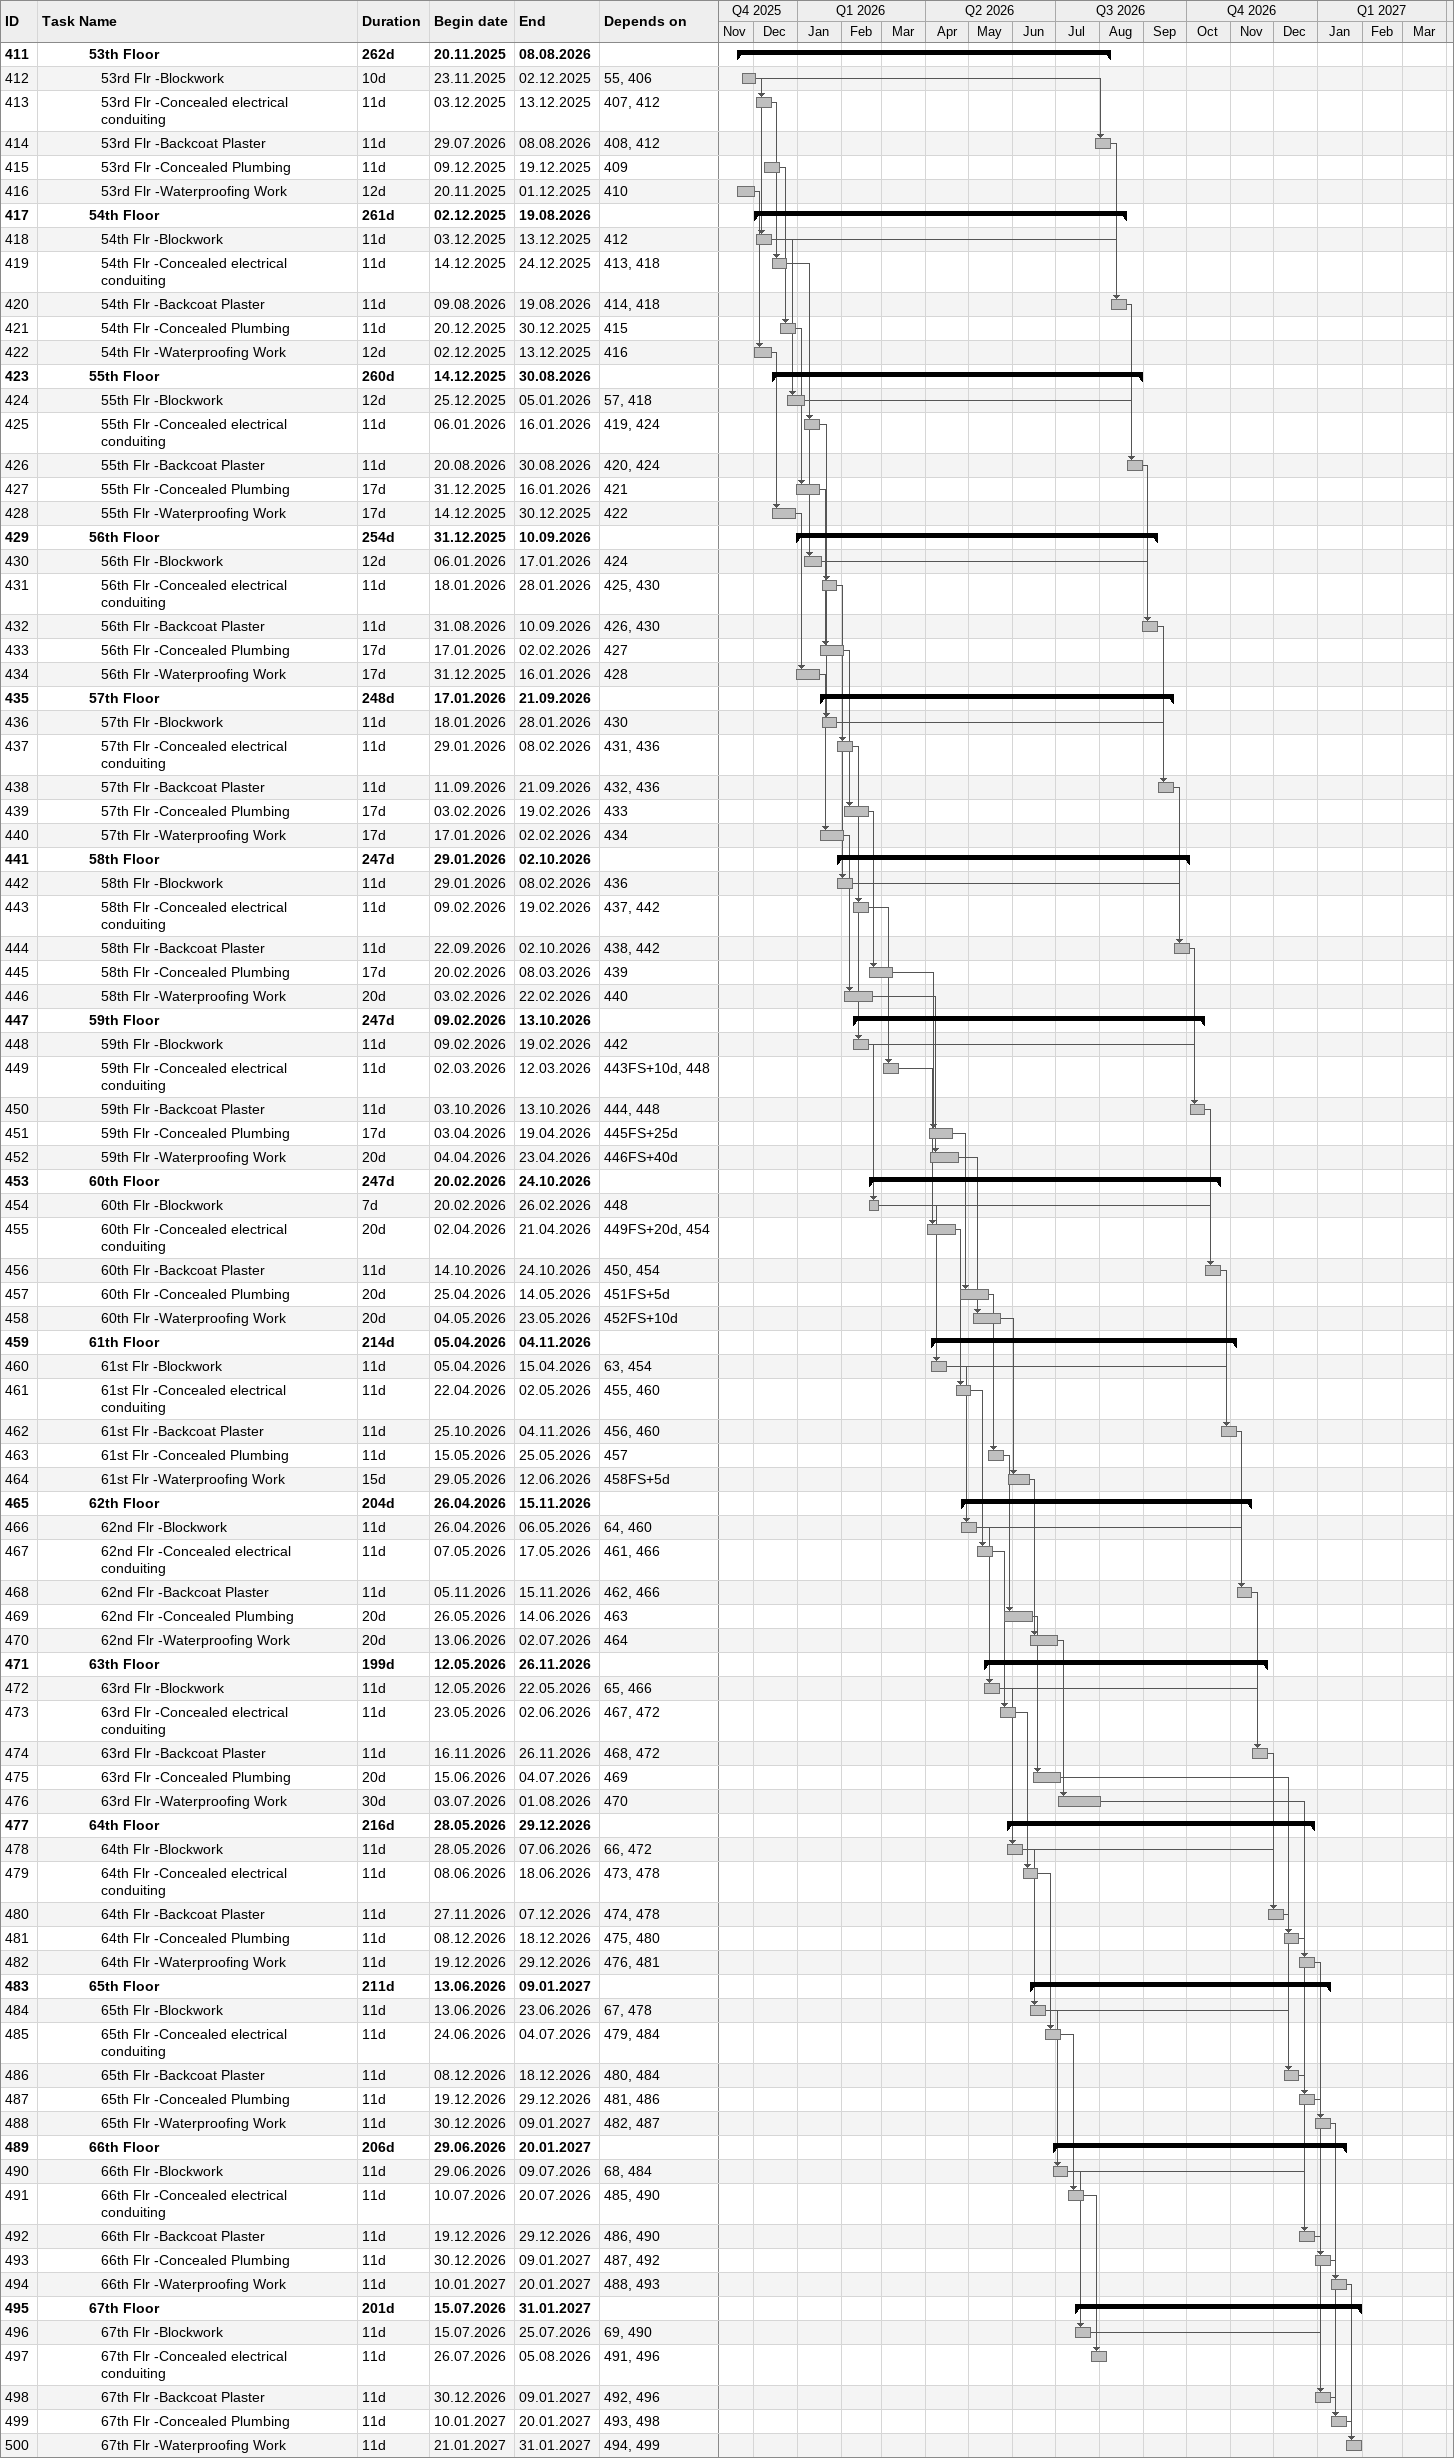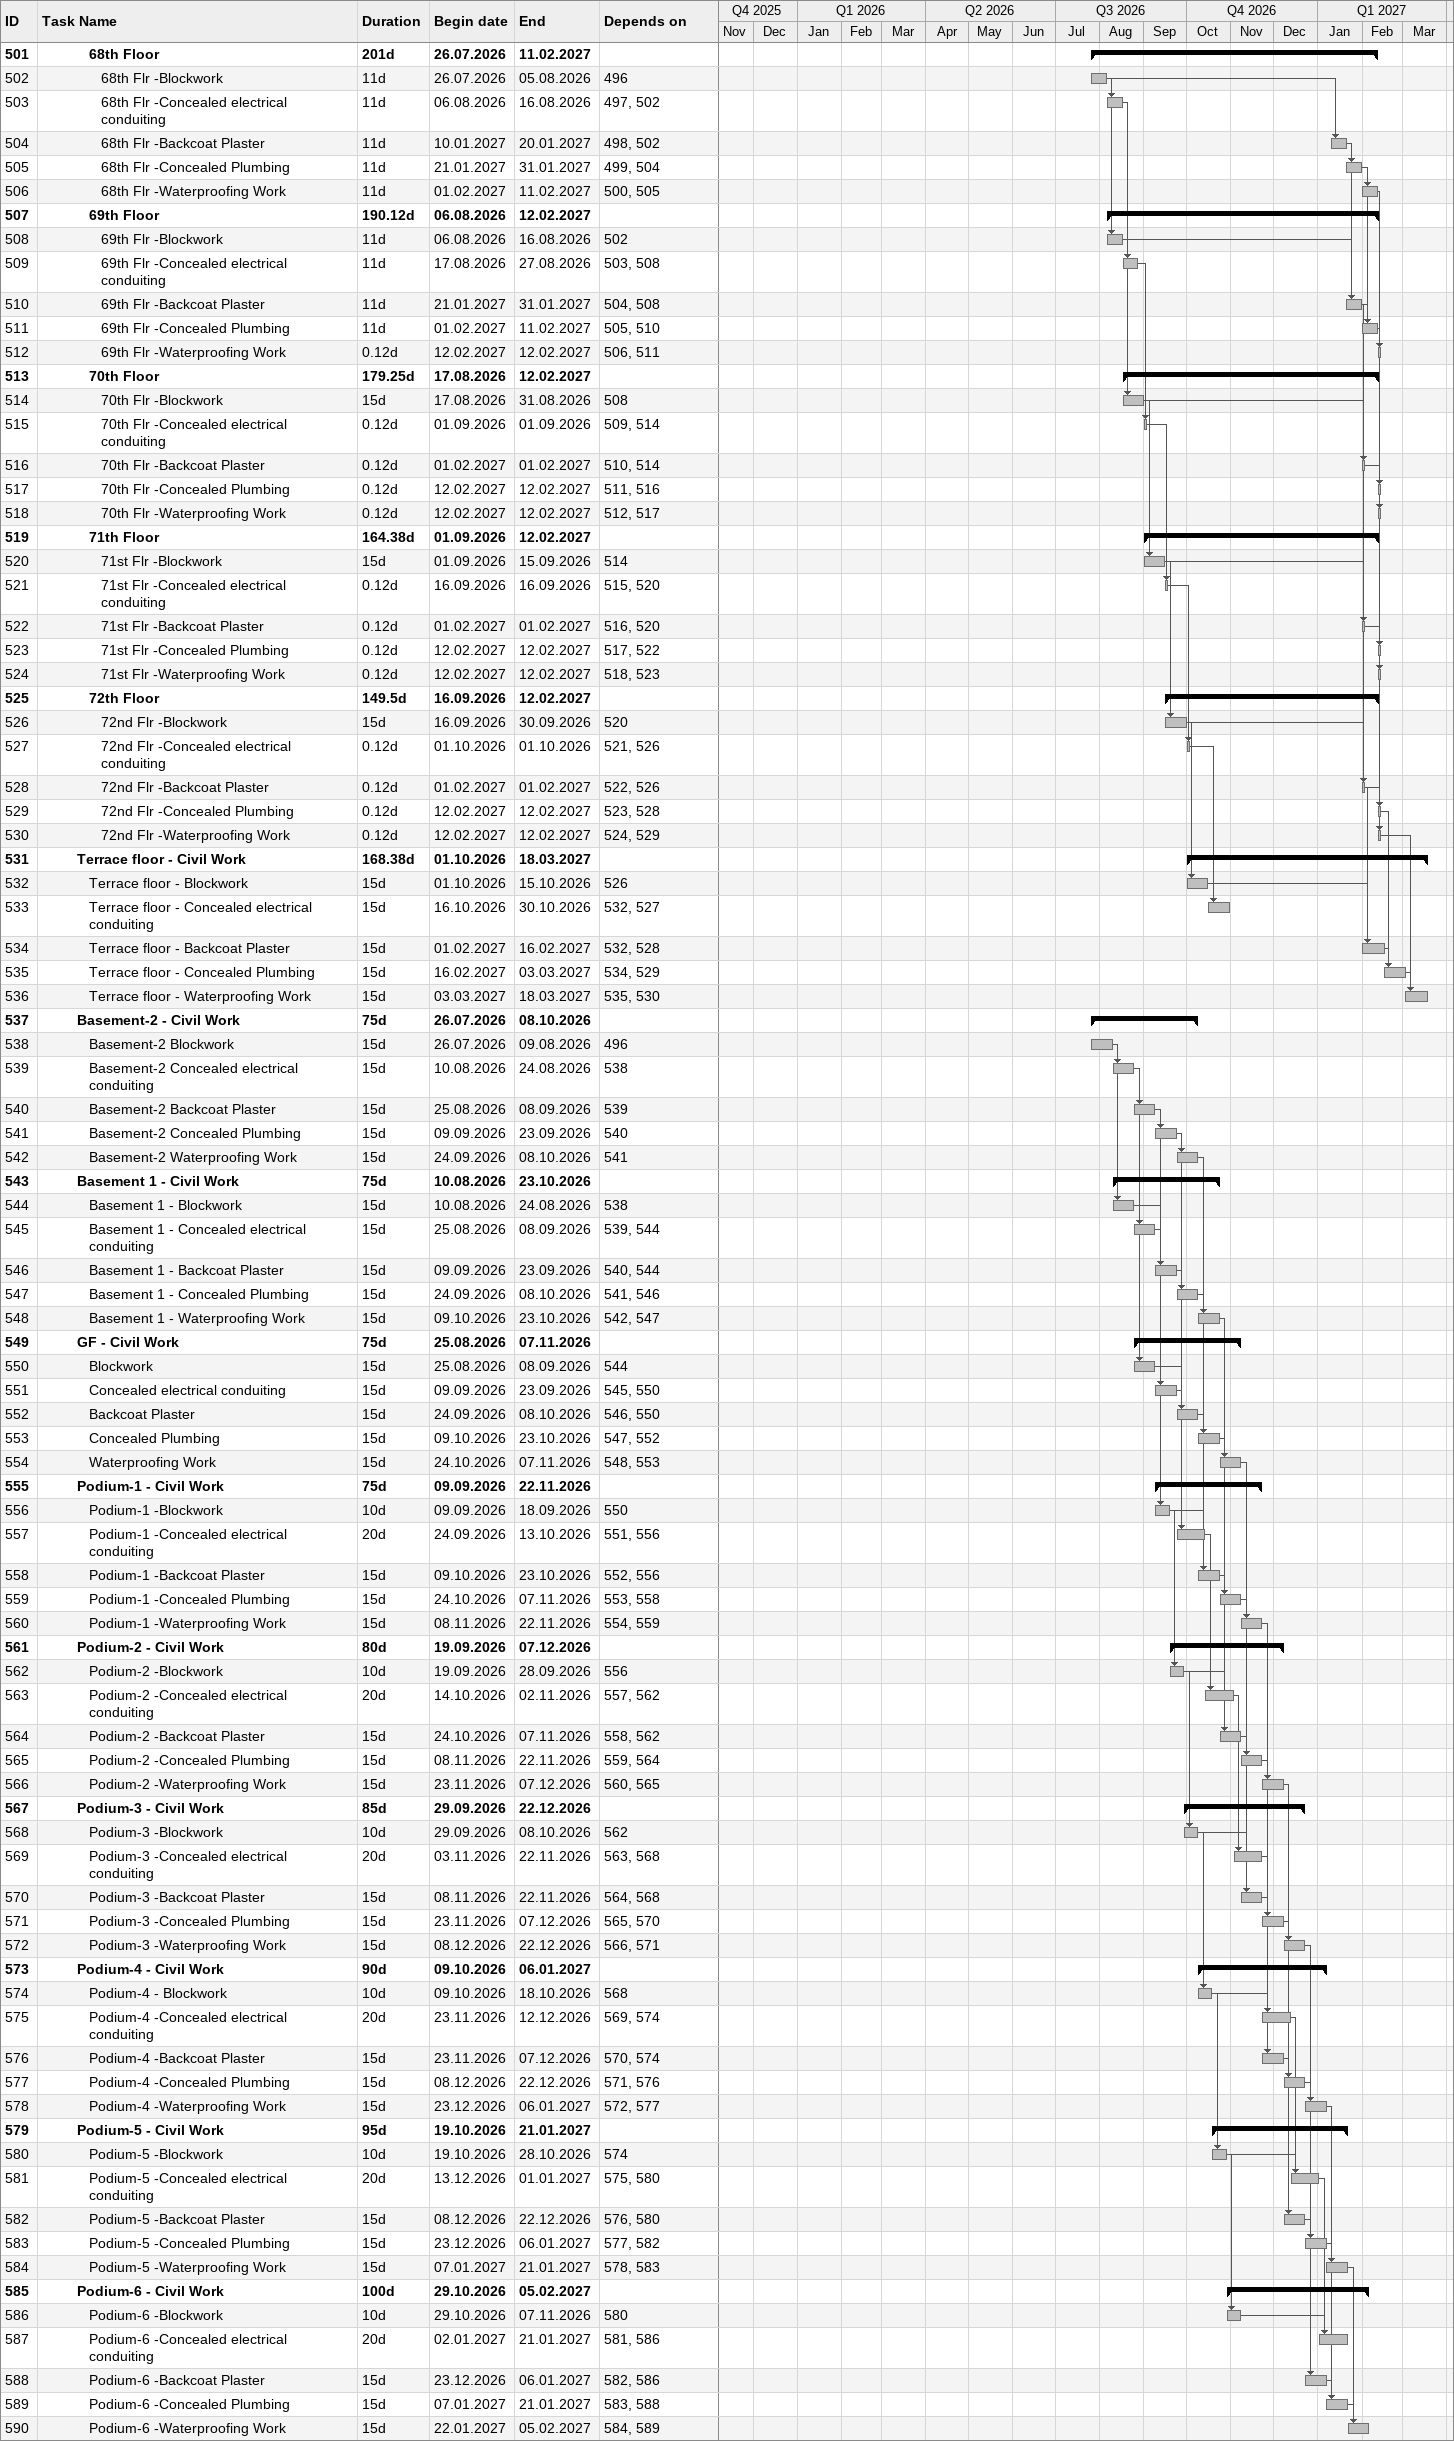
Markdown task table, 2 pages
| ID | Level | Task | Duration | Start | Finish | Predecessors |
|---|---|---|---|---|---|---|
| 411 | 5 | **53th Floor** | 262d | 2025-11-20 | 2026-08-08 |  |
| 412 | 6 | 53rd Flr -Blockwork | 10d | 2025-11-23 | 2025-12-02 | 55, 406 |
| 413 | 6 | 53rd Flr -Concealed electrical conduiting | 11d | 2025-12-03 | 2025-12-13 | 407, 412 |
| 414 | 6 | 53rd Flr -Backcoat Plaster | 11d | 2026-07-29 | 2026-08-08 | 408, 412 |
| 415 | 6 | 53rd Flr -Concealed Plumbing | 11d | 2025-12-09 | 2025-12-19 | 409 |
| 416 | 6 | 53rd Flr -Waterproofing Work | 12d | 2025-11-20 | 2025-12-01 | 410 |
| 417 | 5 | **54th Floor** | 261d | 2025-12-02 | 2026-08-19 |  |
| 418 | 6 | 54th Flr -Blockwork | 11d | 2025-12-03 | 2025-12-13 | 412 |
| 419 | 6 | 54th Flr -Concealed electrical conduiting | 11d | 2025-12-14 | 2025-12-24 | 413, 418 |
| 420 | 6 | 54th Flr -Backcoat Plaster | 11d | 2026-08-09 | 2026-08-19 | 414, 418 |
| 421 | 6 | 54th Flr -Concealed Plumbing | 11d | 2025-12-20 | 2025-12-30 | 415 |
| 422 | 6 | 54th Flr -Waterproofing Work | 12d | 2025-12-02 | 2025-12-13 | 416 |
| 423 | 5 | **55th Floor** | 260d | 2025-12-14 | 2026-08-30 |  |
| 424 | 6 | 55th Flr -Blockwork | 12d | 2025-12-25 | 2026-01-05 | 57, 418 |
| 425 | 6 | 55th Flr -Concealed electrical conduiting | 11d | 2026-01-06 | 2026-01-16 | 419, 424 |
| 426 | 6 | 55th Flr -Backcoat Plaster | 11d | 2026-08-20 | 2026-08-30 | 420, 424 |
| 427 | 6 | 55th Flr -Concealed Plumbing | 17d | 2025-12-31 | 2026-01-16 | 421 |
| 428 | 6 | 55th Flr -Waterproofing Work | 17d | 2025-12-14 | 2025-12-30 | 422 |
| 429 | 5 | **56th Floor** | 254d | 2025-12-31 | 2026-09-10 |  |
| 430 | 6 | 56th Flr -Blockwork | 12d | 2026-01-06 | 2026-01-17 | 424 |
| 431 | 6 | 56th Flr -Concealed electrical conduiting | 11d | 2026-01-18 | 2026-01-28 | 425, 430 |
| 432 | 6 | 56th Flr -Backcoat Plaster | 11d | 2026-08-31 | 2026-09-10 | 426, 430 |
| 433 | 6 | 56th Flr -Concealed Plumbing | 17d | 2026-01-17 | 2026-02-02 | 427 |
| 434 | 6 | 56th Flr -Waterproofing Work | 17d | 2025-12-31 | 2026-01-16 | 428 |
| 435 | 5 | **57th Floor** | 248d | 2026-01-17 | 2026-09-21 |  |
| 436 | 6 | 57th Flr -Blockwork | 11d | 2026-01-18 | 2026-01-28 | 430 |
| 437 | 6 | 57th Flr -Concealed electrical conduiting | 11d | 2026-01-29 | 2026-02-08 | 431, 436 |
| 438 | 6 | 57th Flr -Backcoat Plaster | 11d | 2026-09-11 | 2026-09-21 | 432, 436 |
| 439 | 6 | 57th Flr -Concealed Plumbing | 17d | 2026-02-03 | 2026-02-19 | 433 |
| 440 | 6 | 57th Flr -Waterproofing Work | 17d | 2026-01-17 | 2026-02-02 | 434 |
| 441 | 5 | **58th Floor** | 247d | 2026-01-29 | 2026-10-02 |  |
| 442 | 6 | 58th Flr -Blockwork | 11d | 2026-01-29 | 2026-02-08 | 436 |
| 443 | 6 | 58th Flr -Concealed electrical conduiting | 11d | 2026-02-09 | 2026-02-19 | 437, 442 |
| 444 | 6 | 58th Flr -Backcoat Plaster | 11d | 2026-09-22 | 2026-10-02 | 438, 442 |
| 445 | 6 | 58th Flr -Concealed Plumbing | 17d | 2026-02-20 | 2026-03-08 | 439 |
| 446 | 6 | 58th Flr -Waterproofing Work | 20d | 2026-02-03 | 2026-02-22 | 440 |
| 447 | 5 | **59th Floor** | 247d | 2026-02-09 | 2026-10-13 |  |
| 448 | 6 | 59th Flr -Blockwork | 11d | 2026-02-09 | 2026-02-19 | 442 |
| 449 | 6 | 59th Flr -Concealed electrical conduiting | 11d | 2026-03-02 | 2026-03-12 | 443FS+10d, 448 |
| 450 | 6 | 59th Flr -Backcoat Plaster | 11d | 2026-10-03 | 2026-10-13 | 444, 448 |
| 451 | 6 | 59th Flr -Concealed Plumbing | 17d | 2026-04-03 | 2026-04-19 | 445FS+25d |
| 452 | 6 | 59th Flr -Waterproofing Work | 20d | 2026-04-04 | 2026-04-23 | 446FS+40d |
| 453 | 5 | **60th Floor** | 247d | 2026-02-20 | 2026-10-24 |  |
| 454 | 6 | 60th Flr -Blockwork | 7d | 2026-02-20 | 2026-02-26 | 448 |
| 455 | 6 | 60th Flr -Concealed electrical conduiting | 20d | 2026-04-02 | 2026-04-21 | 449FS+20d, 454 |
| 456 | 6 | 60th Flr -Backcoat Plaster | 11d | 2026-10-14 | 2026-10-24 | 450, 454 |
| 457 | 6 | 60th Flr -Concealed Plumbing | 20d | 2026-04-25 | 2026-05-14 | 451FS+5d |
| 458 | 6 | 60th Flr -Waterproofing Work | 20d | 2026-05-04 | 2026-05-23 | 452FS+10d |
| 459 | 5 | **61th Floor** | 214d | 2026-04-05 | 2026-11-04 |  |
| 460 | 6 | 61st Flr -Blockwork | 11d | 2026-04-05 | 2026-04-15 | 63, 454 |
| 461 | 6 | 61st Flr -Concealed electrical conduiting | 11d | 2026-04-22 | 2026-05-02 | 455, 460 |
| 462 | 6 | 61st Flr -Backcoat Plaster | 11d | 2026-10-25 | 2026-11-04 | 456, 460 |
| 463 | 6 | 61st Flr -Concealed Plumbing | 11d | 2026-05-15 | 2026-05-25 | 457 |
| 464 | 6 | 61st Flr -Waterproofing Work | 15d | 2026-05-29 | 2026-06-12 | 458FS+5d |
| 465 | 5 | **62th Floor** | 204d | 2026-04-26 | 2026-11-15 |  |
| 466 | 6 | 62nd Flr -Blockwork | 11d | 2026-04-26 | 2026-05-06 | 64, 460 |
| 467 | 6 | 62nd Flr -Concealed electrical conduiting | 11d | 2026-05-07 | 2026-05-17 | 461, 466 |
| 468 | 6 | 62nd Flr -Backcoat Plaster | 11d | 2026-11-05 | 2026-11-15 | 462, 466 |
| 469 | 6 | 62nd Flr -Concealed Plumbing | 20d | 2026-05-26 | 2026-06-14 | 463 |
| 470 | 6 | 62nd Flr -Waterproofing Work | 20d | 2026-06-13 | 2026-07-02 | 464 |
| 471 | 5 | **63th Floor** | 199d | 2026-05-12 | 2026-11-26 |  |
| 472 | 6 | 63rd Flr -Blockwork | 11d | 2026-05-12 | 2026-05-22 | 65, 466 |
| 473 | 6 | 63rd Flr -Concealed electrical conduiting | 11d | 2026-05-23 | 2026-06-02 | 467, 472 |
| 474 | 6 | 63rd Flr -Backcoat Plaster | 11d | 2026-11-16 | 2026-11-26 | 468, 472 |
| 475 | 6 | 63rd Flr -Concealed Plumbing | 20d | 2026-06-15 | 2026-07-04 | 469 |
| 476 | 6 | 63rd Flr -Waterproofing Work | 30d | 2026-07-03 | 2026-08-01 | 470 |
| 477 | 5 | **64th Floor** | 216d | 2026-05-28 | 2026-12-29 |  |
| 478 | 6 | 64th Flr -Blockwork | 11d | 2026-05-28 | 2026-06-07 | 66, 472 |
| 479 | 6 | 64th Flr -Concealed electrical conduiting | 11d | 2026-06-08 | 2026-06-18 | 473, 478 |
| 480 | 6 | 64th Flr -Backcoat Plaster | 11d | 2026-11-27 | 2026-12-07 | 474, 478 |
| 481 | 6 | 64th Flr -Concealed Plumbing | 11d | 2026-12-08 | 2026-12-18 | 475, 480 |
| 482 | 6 | 64th Flr -Waterproofing Work | 11d | 2026-12-19 | 2026-12-29 | 476, 481 |
| 483 | 5 | **65th Floor** | 211d | 2026-06-13 | 2027-01-09 |  |
| 484 | 6 | 65th Flr -Blockwork | 11d | 2026-06-13 | 2026-06-23 | 67, 478 |
| 485 | 6 | 65th Flr -Concealed electrical conduiting | 11d | 2026-06-24 | 2026-07-04 | 479, 484 |
| 486 | 6 | 65th Flr -Backcoat Plaster | 11d | 2026-12-08 | 2026-12-18 | 480, 484 |
| 487 | 6 | 65th Flr -Concealed Plumbing | 11d | 2026-12-19 | 2026-12-29 | 481, 486 |
| 488 | 6 | 65th Flr -Waterproofing Work | 11d | 2026-12-30 | 2027-01-09 | 482, 487 |
| 489 | 5 | **66th Floor** | 206d | 2026-06-29 | 2027-01-20 |  |
| 490 | 6 | 66th Flr -Blockwork | 11d | 2026-06-29 | 2026-07-09 | 68, 484 |
| 491 | 6 | 66th Flr -Concealed electrical conduiting | 11d | 2026-07-10 | 2026-07-20 | 485, 490 |
| 492 | 6 | 66th Flr -Backcoat Plaster | 11d | 2026-12-19 | 2026-12-29 | 486, 490 |
| 493 | 6 | 66th Flr -Concealed Plumbing | 11d | 2026-12-30 | 2027-01-09 | 487, 492 |
| 494 | 6 | 66th Flr -Waterproofing Work | 11d | 2027-01-10 | 2027-01-20 | 488, 493 |
| 495 | 5 | **67th Floor** | 201d | 2026-07-15 | 2027-01-31 |  |
| 496 | 6 | 67th Flr -Blockwork | 11d | 2026-07-15 | 2026-07-25 | 69, 490 |
| 497 | 6 | 67th Flr -Concealed electrical conduiting | 11d | 2026-07-26 | 2026-08-05 | 491, 496 |
| 498 | 6 | 67th Flr -Backcoat Plaster | 11d | 2026-12-30 | 2027-01-09 | 492, 496 |
| 499 | 6 | 67th Flr -Concealed Plumbing | 11d | 2027-01-10 | 2027-01-20 | 493, 498 |
| 500 | 6 | 67th Flr -Waterproofing Work | 11d | 2027-01-21 | 2027-01-31 | 494, 499 |
| 501 | 5 | **68th Floor** | 201d | 2026-07-26 | 2027-02-11 |  |
| 502 | 6 | 68th Flr -Blockwork | 11d | 2026-07-26 | 2026-08-05 | 496 |
| 503 | 6 | 68th Flr -Concealed electrical conduiting | 11d | 2026-08-06 | 2026-08-16 | 497, 502 |
| 504 | 6 | 68th Flr -Backcoat Plaster | 11d | 2027-01-10 | 2027-01-20 | 498, 502 |
| 505 | 6 | 68th Flr -Concealed Plumbing | 11d | 2027-01-21 | 2027-01-31 | 499, 504 |
| 506 | 6 | 68th Flr -Waterproofing Work | 11d | 2027-02-01 | 2027-02-11 | 500, 505 |
| 507 | 5 | **69th Floor** | 190.12d | 2026-08-06 | 2027-02-12 |  |
| 508 | 6 | 69th Flr -Blockwork | 11d | 2026-08-06 | 2026-08-16 | 502 |
| 509 | 6 | 69th Flr -Concealed electrical conduiting | 11d | 2026-08-17 | 2026-08-27 | 503, 508 |
| 510 | 6 | 69th Flr -Backcoat Plaster | 11d | 2027-01-21 | 2027-01-31 | 504, 508 |
| 511 | 6 | 69th Flr -Concealed Plumbing | 11d | 2027-02-01 | 2027-02-11 | 505, 510 |
| 512 | 6 | 69th Flr -Waterproofing Work | 0.12d | 2027-02-12 | 2027-02-12 | 506, 511 |
| 513 | 5 | **70th Floor** | 179.25d | 2026-08-17 | 2027-02-12 |  |
| 514 | 6 | 70th Flr -Blockwork | 15d | 2026-08-17 | 2026-08-31 | 508 |
| 515 | 6 | 70th Flr -Concealed electrical conduiting | 0.12d | 2026-09-01 | 2026-09-01 | 509, 514 |
| 516 | 6 | 70th Flr -Backcoat Plaster | 0.12d | 2027-02-01 | 2027-02-01 | 510, 514 |
| 517 | 6 | 70th Flr -Concealed Plumbing | 0.12d | 2027-02-12 | 2027-02-12 | 511, 516 |
| 518 | 6 | 70th Flr -Waterproofing Work | 0.12d | 2027-02-12 | 2027-02-12 | 512, 517 |
| 519 | 5 | **71th Floor** | 164.38d | 2026-09-01 | 2027-02-12 |  |
| 520 | 6 | 71st Flr -Blockwork | 15d | 2026-09-01 | 2026-09-15 | 514 |
| 521 | 6 | 71st Flr -Concealed electrical conduiting | 0.12d | 2026-09-16 | 2026-09-16 | 515, 520 |
| 522 | 6 | 71st Flr -Backcoat Plaster | 0.12d | 2027-02-01 | 2027-02-01 | 516, 520 |
| 523 | 6 | 71st Flr -Concealed Plumbing | 0.12d | 2027-02-12 | 2027-02-12 | 517, 522 |
| 524 | 6 | 71st Flr -Waterproofing Work | 0.12d | 2027-02-12 | 2027-02-12 | 518, 523 |
| 525 | 5 | **72th Floor** | 149.5d | 2026-09-16 | 2027-02-12 |  |
| 526 | 6 | 72nd Flr -Blockwork | 15d | 2026-09-16 | 2026-09-30 | 520 |
| 527 | 6 | 72nd Flr -Concealed electrical conduiting | 0.12d | 2026-10-01 | 2026-10-01 | 521, 526 |
| 528 | 6 | 72nd Flr -Backcoat Plaster | 0.12d | 2027-02-01 | 2027-02-01 | 522, 526 |
| 529 | 6 | 72nd Flr -Concealed Plumbing | 0.12d | 2027-02-12 | 2027-02-12 | 523, 528 |
| 530 | 6 | 72nd Flr -Waterproofing Work | 0.12d | 2027-02-12 | 2027-02-12 | 524, 529 |
| 531 | 4 | **Terrace floor - Civil Work** | 168.38d | 2026-10-01 | 2027-03-18 |  |
| 532 | 5 | Terrace floor - Blockwork | 15d | 2026-10-01 | 2026-10-15 | 526 |
| 533 | 5 | Terrace floor - Concealed electrical conduiting | 15d | 2026-10-16 | 2026-10-30 | 532, 527 |
| 534 | 5 | Terrace floor - Backcoat Plaster | 15d | 2027-02-01 | 2027-02-16 | 532, 528 |
| 535 | 5 | Terrace floor - Concealed Plumbing | 15d | 2027-02-16 | 2027-03-03 | 534, 529 |
| 536 | 5 | Terrace floor - Waterproofing Work | 15d | 2027-03-03 | 2027-03-18 | 535, 530 |
| 537 | 4 | **Basement-2 - Civil Work** | 75d | 2026-07-26 | 2026-10-08 |  |
| 538 | 5 | Basement-2 Blockwork | 15d | 2026-07-26 | 2026-08-09 | 496 |
| 539 | 5 | Basement-2 Concealed electrical conduiting | 15d | 2026-08-10 | 2026-08-24 | 538 |
| 540 | 5 | Basement-2 Backcoat Plaster | 15d | 2026-08-25 | 2026-09-08 | 539 |
| 541 | 5 | Basement-2 Concealed Plumbing | 15d | 2026-09-09 | 2026-09-23 | 540 |
| 542 | 5 | Basement-2 Waterproofing Work | 15d | 2026-09-24 | 2026-10-08 | 541 |
| 543 | 4 | **Basement 1 - Civil Work** | 75d | 2026-08-10 | 2026-10-23 |  |
| 544 | 5 | Basement 1 - Blockwork | 15d | 2026-08-10 | 2026-08-24 | 538 |
| 545 | 5 | Basement 1 - Concealed electrical conduiting | 15d | 2026-08-25 | 2026-09-08 | 539, 544 |
| 546 | 5 | Basement 1 - Backcoat Plaster | 15d | 2026-09-09 | 2026-09-23 | 540, 544 |
| 547 | 5 | Basement 1 - Concealed Plumbing | 15d | 2026-09-24 | 2026-10-08 | 541, 546 |
| 548 | 5 | Basement 1 - Waterproofing Work | 15d | 2026-10-09 | 2026-10-23 | 542, 547 |
| 549 | 4 | **GF - Civil Work** | 75d | 2026-08-25 | 2026-11-07 |  |
| 550 | 5 | Blockwork | 15d | 2026-08-25 | 2026-09-08 | 544 |
| 551 | 5 | Concealed electrical conduiting | 15d | 2026-09-09 | 2026-09-23 | 545, 550 |
| 552 | 5 | Backcoat Plaster | 15d | 2026-09-24 | 2026-10-08 | 546, 550 |
| 553 | 5 | Concealed Plumbing | 15d | 2026-10-09 | 2026-10-23 | 547, 552 |
| 554 | 5 | Waterproofing Work | 15d | 2026-10-24 | 2026-11-07 | 548, 553 |
| 555 | 4 | **Podium-1 - Civil Work** | 75d | 2026-09-09 | 2026-11-22 |  |
| 556 | 5 | Podium-1 -Blockwork | 10d | 2026-09-09 | 2026-09-18 | 550 |
| 557 | 5 | Podium-1 -Concealed electrical conduiting | 20d | 2026-09-24 | 2026-10-13 | 551, 556 |
| 558 | 5 | Podium-1 -Backcoat Plaster | 15d | 2026-10-09 | 2026-10-23 | 552, 556 |
| 559 | 5 | Podium-1 -Concealed Plumbing | 15d | 2026-10-24 | 2026-11-07 | 553, 558 |
| 560 | 5 | Podium-1 -Waterproofing Work | 15d | 2026-11-08 | 2026-11-22 | 554, 559 |
| 561 | 4 | **Podium-2 - Civil Work** | 80d | 2026-09-19 | 2026-12-07 |  |
| 562 | 5 | Podium-2 -Blockwork | 10d | 2026-09-19 | 2026-09-28 | 556 |
| 563 | 5 | Podium-2 -Concealed electrical conduiting | 20d | 2026-10-14 | 2026-11-02 | 557, 562 |
| 564 | 5 | Podium-2 -Backcoat Plaster | 15d | 2026-10-24 | 2026-11-07 | 558, 562 |
| 565 | 5 | Podium-2 -Concealed Plumbing | 15d | 2026-11-08 | 2026-11-22 | 559, 564 |
| 566 | 5 | Podium-2 -Waterproofing Work | 15d | 2026-11-23 | 2026-12-07 | 560, 565 |
| 567 | 4 | **Podium-3 - Civil Work** | 85d | 2026-09-29 | 2026-12-22 |  |
| 568 | 5 | Podium-3 -Blockwork | 10d | 2026-09-29 | 2026-10-08 | 562 |
| 569 | 5 | Podium-3 -Concealed electrical conduiting | 20d | 2026-11-03 | 2026-11-22 | 563, 568 |
| 570 | 5 | Podium-3 -Backcoat Plaster | 15d | 2026-11-08 | 2026-11-22 | 564, 568 |
| 571 | 5 | Podium-3 -Concealed Plumbing | 15d | 2026-11-23 | 2026-12-07 | 565, 570 |
| 572 | 5 | Podium-3 -Waterproofing Work | 15d | 2026-12-08 | 2026-12-22 | 566, 571 |
| 573 | 4 | **Podium-4 - Civil Work** | 90d | 2026-10-09 | 2027-01-06 |  |
| 574 | 5 | Podium-4 - Blockwork | 10d | 2026-10-09 | 2026-10-18 | 568 |
| 575 | 5 | Podium-4 -Concealed electrical conduiting | 20d | 2026-11-23 | 2026-12-12 | 569, 574 |
| 576 | 5 | Podium-4 -Backcoat Plaster | 15d | 2026-11-23 | 2026-12-07 | 570, 574 |
| 577 | 5 | Podium-4 -Concealed Plumbing | 15d | 2026-12-08 | 2026-12-22 | 571, 576 |
| 578 | 5 | Podium-4 -Waterproofing Work | 15d | 2026-12-23 | 2027-01-06 | 572, 577 |
| 579 | 4 | **Podium-5 - Civil Work** | 95d | 2026-10-19 | 2027-01-21 |  |
| 580 | 5 | Podium-5 -Blockwork | 10d | 2026-10-19 | 2026-10-28 | 574 |
| 581 | 5 | Podium-5 -Concealed electrical conduiting | 20d | 2026-12-13 | 2027-01-01 | 575, 580 |
| 582 | 5 | Podium-5 -Backcoat Plaster | 15d | 2026-12-08 | 2026-12-22 | 576, 580 |
| 583 | 5 | Podium-5 -Concealed Plumbing | 15d | 2026-12-23 | 2027-01-06 | 577, 582 |
| 584 | 5 | Podium-5 -Waterproofing Work | 15d | 2027-01-07 | 2027-01-21 | 578, 583 |
| 585 | 4 | **Podium-6 - Civil Work** | 100d | 2026-10-29 | 2027-02-05 |  |
| 586 | 5 | Podium-6 -Blockwork | 10d | 2026-10-29 | 2026-11-07 | 580 |
| 587 | 5 | Podium-6 -Concealed electrical conduiting | 20d | 2027-01-02 | 2027-01-21 | 581, 586 |
| 588 | 5 | Podium-6 -Backcoat Plaster | 15d | 2026-12-23 | 2027-01-06 | 582, 586 |
| 589 | 5 | Podium-6 -Concealed Plumbing | 15d | 2027-01-07 | 2027-01-21 | 583, 588 |
| 590 | 5 | Podium-6 -Waterproofing Work | 15d | 2027-01-22 | 2027-02-05 | 584, 589 |
